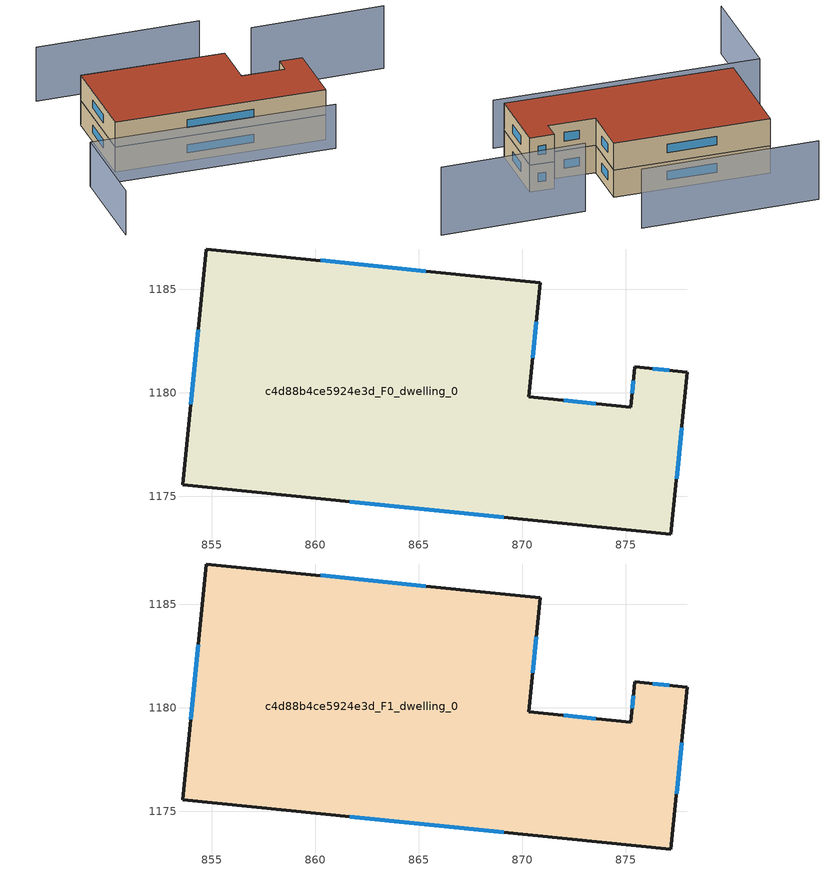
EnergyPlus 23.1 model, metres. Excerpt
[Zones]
c4d88b4ce5924e3d_F0_dwelling_0
 floor ground (EU_floor_Construction): 877.97,1180.99 877.18,1173.17 853.6,1175.54 854.74,1186.94 870.87,1185.32 870.31,1179.8 875.24,1179.3 875.43,1181.24 z0
 wall outside (EU_wall_Construction): 875.43,1181.24 875.24,1179.3 870.31,1179.8 870.87,1185.32 854.74,1186.94 853.6,1175.54 877.18,1173.17 877.97,1180.99 875.43,1181.24 z0:3
 window (EU_Window_Construction): 875.37,1180.58 875.3,1179.97 / 877.1,1181.07 876.3,1181.15 / 877.45,1175.85 877.7,1178.31 / 861.67,1174.73 869.11,1173.98 / 854.35,1183.04 853.99,1179.44 / 865.35,1185.87 860.26,1186.39 / 870.5,1181.69 870.68,1183.43 / 873.55,1179.47 872,1179.63 z1.03:1.97
c4d88b4ce5924e3d_F1_dwelling_0
 floor to c4d88b4ce5924e3d_F0_dwelling_0 (EU_floor_Construction): 877.97,1180.99 877.18,1173.17 853.6,1175.54 854.74,1186.94 870.87,1185.32 870.31,1179.8 875.24,1179.3 875.43,1181.24 z3
 wall outside (EU_wall_Construction): 875.43,1181.24 875.24,1179.3 870.31,1179.8 870.87,1185.32 854.74,1186.94 853.6,1175.54 877.18,1173.17 877.97,1180.99 875.43,1181.24 z3:6
 window (EU_Window_Construction): 875.37,1180.58 875.3,1179.97 / 877.1,1181.07 876.3,1181.15 / 877.45,1175.85 877.7,1178.31 / 861.67,1174.73 869.11,1173.98 / 854.35,1183.04 853.99,1179.44 / 865.35,1185.87 860.26,1186.39 / 870.5,1181.69 870.68,1183.43 / 873.55,1179.47 872,1179.63 z4.03:4.97
 roof outside (EU_roof_Construction): 877.18,1173.17 877.97,1180.99 875.43,1181.24 875.24,1179.3 870.31,1179.8 870.87,1185.32 854.74,1186.94 853.6,1175.54 z6
shading: 848.66,1161.83 849.85,1173.67 / 849.85,1173.67 877.32,1170.91 z0:5.3; 889.6,1185.69 874.65,1186.87 z0:7.5; 871.09,1192.45 852.73,1194.01 z0:6.5
[Building]
EU S2 Campaign: North Axis=0; Terrain=City; Solar Distribution=FullExterior
[Site:Location]
Cape.Town.Intl.AP: Latitude=-33.965; Longitude=18.602; Time Zone=2; Elevation=46
[SizingPeriod:WeatherFileDays]
AnnualSizingPeriod: Begin Month=1; Begin Day of Month=1; End Month=12; End Day of Month=31; Day of Week for Start Day=Monday; Use Weather File Daylight Saving Period=No; Use Weather File Rain and Snow Indicators=No
[MATERIAL]
EU_InternalMass_Material: Roughness=MediumRough; Thickness=0.1; Conductivity=1; Density=1800; Specific Heat=900; Thermal Absorptance=0.9; Solar Absorptance=0.7; Visible Absorptance=0.7
[MATERIAL:NOMASS] Roughness=MediumRough; Thermal Absorptance=0.9; Solar Absorptance=0.7; Visible Absorptance=0.7
Name | Thermal Resistance
EU_wall_NoMass | 0.493876
EU_roof_NoMass | 0.449382
EU_floor_NoMass | 1.25
[WINDOWMATERIAL:SIMPLEGLAZINGSYSTEM]
EU_Window_SimpleGlazing: UFactor=4.4; Solar Heat Gain Coefficient=0.85; Visible Transmittance=0.85
[CONSTRUCTION]
EU_wall_Construction: EU_wall_NoMass
EU_roof_Construction: EU_roof_NoMass
EU_floor_Construction: EU_floor_NoMass
EU_Window_Construction: EU_Window_SimpleGlazing
EU_InternalMass_Construction: EU_InternalMass_Material
[ZONE] Type=1; Multiplier=1; Ceiling Height=autocalculate; Volume=704.64; Floor Area=autocalculate; Part of Total Floor Area=Yes
c4d88b4ce5924e3d_F0_dwelling_0; c4d88b4ce5924e3d_F1_dwelling_0
[INTERNALMASS] Construction=EU_InternalMass_Construction; Surface Area=234.88
Name | Zone or ZoneList
c4d88b4ce5924e3d_F0_dwelling_0_EU_InternalMass | c4d88b4ce5924e3d_F0_dwelling_0
c4d88b4ce5924e3d_F1_dwelling_0_EU_InternalMass | c4d88b4ce5924e3d_F1_dwelling_0
[OTHEREQUIPMENT] Fuel Type=Electricity; Design Level Calculation Method=Watts/Area; Power per Zone Floor Area=1; Fraction Latent=0; Fraction Radiant=0; Fraction Lost=0; Carbon Dioxide Generation Rate=0; EndUse Subcategory=EU_Step8_InternalGains
Name | Zone or ZoneList or Space or SpaceList | Schedule
EU_Step8_InternalGain_c4d88b4ce5924e3d_F0_dwelling_0_f000 | c4d88b4ce5924e3d_F0_dwelling_0 | EU_Step8_GainSchedule_c4d88b4ce5924e3d_F0_dwelling_0_f000
EU_Step8_InternalGain_c4d88b4ce5924e3d_F1_dwelling_0_f000 | c4d88b4ce5924e3d_F1_dwelling_0 | EU_Step8_GainSchedule_c4d88b4ce5924e3d_F1_dwelling_0_f000
[ZONEVENTILATION:DESIGNFLOWRATE] Schedule=EU_AlwaysOn; Design Flow Rate Calculation Method=AirChanges/Hour; Air Changes per Hour=0.64; Ventilation Type=Natural; Fan Pressure Rise=0; Fan Total Efficiency=1; Constant Term Coefficient=1; Temperature Term Coefficient=0; Velocity Term Coefficient=0; Velocity Squared Term Coefficient=0; Minimum Indoor Temperature=-100; Maximum Indoor Temperature=100; Delta Temperature=-100; Minimum Outdoor Temperature=-100; Maximum Outdoor Temperature=100; Maximum Wind Speed=40
Name | Zone or ZoneList or Space or SpaceList
EU_ConstantAir_c4d88b4ce5924e3d_F0_dwelling_0 | c4d88b4ce5924e3d_F0_dwelling_0
EU_ConstantAir_c4d88b4ce5924e3d_F1_dwelling_0 | c4d88b4ce5924e3d_F1_dwelling_0
[HVACTEMPLATE:THERMOSTAT] Constant Heating Setpoint=20; Constant Cooling Setpoint=50
EU_HeatOnly_c4d88b4ce5924e3d_F0_dwelling_0; EU_HeatOnly_c4d88b4ce5924e3d_F1_dwelling_0
[HVACTEMPLATE:ZONE:IDEALLOADSAIRSYSTEM] System Availability Schedule=EU_AlwaysOn; Maximum Heating Supply Air Temperature=50; Minimum Cooling Supply Air Temperature=13; Maximum Heating Supply Air Humidity Ratio=0.0156; Minimum Cooling Supply Air Humidity Ratio=0.0077; Heating Limit=NoLimit; Cooling Limit=NoLimit; Heating Availability Schedule=EU_AlwaysOn; Cooling Availability Schedule=EU_CoolingOff; Dehumidification Control Type=ConstantSensibleHeatRatio; Cooling Sensible Heat Ratio=0.7; Dehumidification Setpoint=60; Humidification Control Type=None; Humidification Setpoint=30; Outdoor Air Method=None; Outdoor Air Flow Rate per Person=0.00944; Outdoor Air Flow Rate per Zone Floor Area=0; Outdoor Air Flow Rate per Zone=0; Demand Controlled Ventilation Type=None; Outdoor Air Economizer Type=NoEconomizer; Heat Recovery Type=None; Sensible Heat Recovery Effectiveness=0.7; Latent Heat Recovery Effectiveness=0.65
Name | Template Thermostat
c4d88b4ce5924e3d_F0_dwelling_0 | EU_HeatOnly_c4d88b4ce5924e3d_F0_dwelling_0
c4d88b4ce5924e3d_F1_dwelling_0 | EU_HeatOnly_c4d88b4ce5924e3d_F1_dwelling_0
[SIZING:ZONE] Zone Cooling Design Supply Air Temperature Input Method=SupplyAirTemperature; Zone Cooling Design Supply Air Temperature=13; Zone Heating Design Supply Air Temperature Input Method=SupplyAirTemperature; Zone Heating Design Supply Air Temperature=50; Zone Cooling Design Supply Air Humidity Ratio=0.008; Zone Heating Design Supply Air Humidity Ratio=0.008; Cooling Design Air Flow Method=DesignDay; Cooling Design Air Flow Rate=0; Cooling Minimum Air Flow per Zone Floor Area=0.000762; Cooling Minimum Air Flow=0; Cooling Minimum Air Flow Fraction=0.2; Heating Design Air Flow Method=DesignDay; Heating Design Air Flow Rate=0; Heating Maximum Air Flow per Zone Floor Area=0.002032; Heating Maximum Air Flow=0.141576; Heating Maximum Air Flow Fraction=0.3; Account for Dedicated Outdoor Air System=No; Dedicated Outdoor Air System Control Strategy=NeutralSupplyAir; Dedicated Outdoor Air Low Setpoint Temperature for Design=autosize; Dedicated Outdoor Air High Setpoint Temperature for Design=autosize; Zone Load Sizing Method=Sensible Load Only No Latent Load; Zone Latent Cooling Design Supply Air Humidity Ratio Input Method=HumidityRatioDifference; Zone Cooling Design Supply Air Humidity Ratio Difference=0.005; Zone Latent Heating Design Supply Air Humidity Ratio Input Method=HumidityRatioDifference; Zone Humidification Design Supply Air Humidity Ratio Difference=0.005
c4d88b4ce5924e3d_F0_dwelling_0; c4d88b4ce5924e3d_F1_dwelling_0
[SCHEDULE:CONSTANT]
Name | Hourly Value
EU_AlwaysOn | 1
EU_CoolingOff | 0
[SCHEDULE:FILE] Column Number=1; Rows to Skip at Top=0; Number of Hours of Data=8760; Column Separator=Comma; Interpolate to Timestep=No; Minutes per Item=60; Adjust Schedule for Daylight Savings=Yes
Name | File
EU_Step8_GainSchedule_c4d88b4ce5924e3d_F0_dwelling_0_f000 | ../../schedules/c4d88b4ce5924e3d/c4d88b4ce5924e3d_F0_dwelling_0_f000_gain.csv
EU_Step8_GainSchedule_c4d88b4ce5924e3d_F1_dwelling_0_f000 | ../../schedules/c4d88b4ce5924e3d/c4d88b4ce5924e3d_F1_dwelling_0_f000_gain.csv
